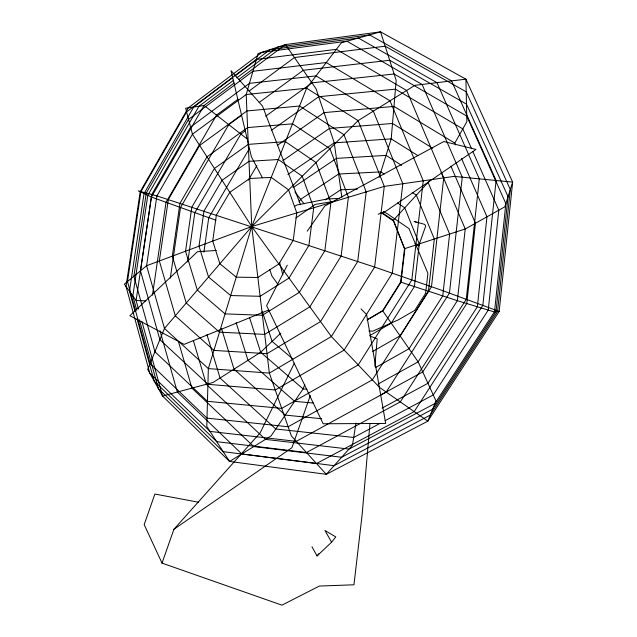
<?xml version="1.0" encoding="UTF-8"?>
<svg xmlns="http://www.w3.org/2000/svg" width="637" height="637" viewBox="0 0 637 637"><rect width="100%" height="100%" fill="white"/><g stroke="black" fill="none" stroke-linecap="round" stroke-linejoin="round"><path stroke-width="0.96" d="M369.938 423.693L362.158 514.513L353.949 584.79L319.352 586.056L281.936 605.15L162.029 563.124L144.177 524.625L154.895 494.041L198.577 502.243M374.843 366.442L377.208 338.796L370.041 336.121M367.557 319.559L382.606 310.713L400.633 282.064L404.519 248.693L393.292 220.322L381.945 212.543M203.888 252.212L208.737 217.735L249.481 148.437M187.796 261.934L194.795 212.79L240.85 134.049L245.643 130.601M170.31 278.146L180.486 207.59L228.755 124.645L241.574 115.289M152.458 295.218L166.026 202.335L216.508 115.122L237.983 99.253M355.995 423.111L352.452 445.247L326.311 474.326L229.559 461.443L162.531 396.023L147.68 369.396L164.481 328.437L251.742 226.541L358.129 120.624L414.918 85.326L465.918 79.163L512.65 182.126L499.169 311.445L427.849 421.153L326.311 474.326L291.364 435.931L269.355 373.107L251.742 226.541L246.208 94.539L258.009 53.627L285.48 44.558L380.544 31.85L465.918 79.163L466.865 121.651L454.802 143.078L455.598 144.894M379.158 177.373L391.198 138.874L396.19 80.445L380.544 31.85L341.392 42.767L306.628 88.209L278.329 159.521L249.011 161.328L222.042 180.295L203.959 211.118L199.007 246.193L208.538 276.991L230.666 295.552L260.127 296.285L289.023 278.05L308.897 245.396L313.715 207.781L302.249 176.258L278.329 159.521M162.029 563.124L173.909 529.275L260.207 432.794L294.334 363.178M310.307 395.505L291.897 447.723L173.909 529.275M416.001 244.831L418.692 245.85L425.731 225.928L424.648 224.367L414.082 221.421L416.773 222.456M304.836 384.501L303.101 388.928L271.02 435.995L229.559 461.443L206.786 426.448L208.347 368.608L251.742 226.541L278.21 159.823M287.279 265.215L266.624 305.68L323.15 423.772L385.68 423.43L366.609 314.543L361.036 308.921M248.303 180.191L256.854 165.724M299.103 201.873L300.624 199.341L338.605 174.02L380.878 171.886L384.175 174.052M307.249 231.175L324.83 206.006L443.87 141.502L475.982 149.424L385.552 211.404L378.147 214.239M331.582 542.214L335.771 536.911L324.974 530.517L331.582 542.214L317.043 555.95L311.963 546.745M317.043 555.95L318.898 553.625M393.292 220.322L430.063 180.239M280.726 333.191L260.668 352.261L213.053 382.463L162.531 396.023L141.916 321.51M232.632 77.754L193.704 107.024L144.034 193.56L129.478 291.284L134.996 311.326M235.021 75.962L269.977 49.678L358.384 38.029L436.974 82.659L479.311 178.862L466.26 299.318L400.307 401.907L306.485 452.541L216.676 441.648L154.154 380.998L137.09 318.962M233.675 80.214L198.983 106.244L147.776 195.32L132.838 295.958L136.788 310.283M236.829 77.849L277.828 47.082L369.587 34.908L451.577 80.899L496.104 180.502L482.83 305.426L414.185 411.606L316.485 463.537L223.189 451.649L158.39 388.602L139.423 319.83M234.129 83.001L204.111 105.479L151.407 197.024L136.103 300.497L138.476 309.096M238.875 79.45L285.48 44.558L316.04 88.774L334.242 142.839L341.854 197.231M249.115 91.027L294.445 57.529L385.162 46.206L466.204 91.816L510.309 189.523L497.569 311.541L430.278 415.085L334.083 465.679L241.797 453.934L177.341 392.042L159.998 330.77M259.203 102.438L303.268 70.293L389.693 60.252L466.475 104.11L508.047 196.674L496.016 311.636L432.634 409.209L341.647 457.262L253.781 446.577L191.928 388.132L178.464 341.575M265.613 116.221L311.947 82.85L394.112 73.996L466.746 116.069L505.85 203.601L494.519 311.732L434.912 403.524L349.012 449.077L265.51 439.379L206.284 384.278L193.322 340.397M271.29 130.442L318.715 96.728L395.45 89.148L462.804 128.865L471.603 148.747M295.902 218.013L315.156 204.421L334.656 201.244M277.382 145.347L324.066 112.614L393.977 106.411L454.802 143.078M282.804 160.675L329.401 128.443L392.519 123.474L432.722 148.238M287.86 174.522L334.242 142.839L391.198 138.874L418.095 155.746M292.972 187.7L336.416 158.382L386.03 155.396L401.7 165.453M294.334 206.635L296.762 205.018L327.529 198.895L339.354 198.473M325.411 199.907L340.811 189.77L357.301 189.093M366.968 320.093L383.187 310.561L400.999 282.247L404.845 249.266L393.746 221.222L380.918 212.424M369.882 335.556L391.261 323.166L414.392 286.578L419.289 243.891L404.766 207.821L397.504 202.956M372.764 351.425L400.076 335.834L428.43 291.189L434.323 239.01L416.359 195.177L412.235 192.47M375.711 367.461L409.034 348.726L442.755 295.887L449.634 234.034L428.088 182.389M378.123 384.015L418.151 361.84L457.374 300.688L465.225 228.97L441.115 172.205M380.249 395.227L422.761 371.936L466.762 303.546L475.457 223.253L450.861 166.074M382.096 408.102L427.945 383.283L477.352 306.763L486.971 216.811L461.554 158.549M379.931 423.454L353.694 437.476L275.789 428.996L220.052 378.02L206.937 334.544M385.17 420.643L433.264 394.94L488.253 310.084L498.795 210.194L472.805 151.463M268.782 309.964L184.125 344.378L129.892 315.713L197.462 251.719L216.301 250.452M404.519 248.693L465.225 228.97L504.83 206.826L512.65 182.126L454.038 176.385L384.286 186.41L251.742 226.541L146.598 265.725L124.35 284.142L136.103 300.497L145.785 300.863M368.871 330.993L372.741 331.16L398.428 319.83L414.767 310.37L425.635 293.259L427.897 273.265L408.97 228.579L386.77 213.395L383.331 211.707M307.002 389.247L303.101 388.928L260.668 352.261L249.585 317.752M313.316 403.038L294.636 401.35L247.976 360.311L236.128 322.68M321.693 418.724L285.265 415.101L234.034 369.157L221.533 328.612M414.894 243.756L417.522 244.536L418.692 245.85M400.633 282.064L457.374 300.688L493.826 311.78L499.169 311.445L441.353 290.146L374.62 267.078L156.885 195.925L138.309 190.869L151.407 197.024L215.943 220.243M246.567 138.5L204.111 105.479L185.638 108.226L192.454 134.224L251.742 226.541L331.359 336.543L379.429 387.32L427.849 421.153L435.979 400.88L418.151 361.84L382.606 310.713M292.964 359.093L272.095 341.4L262.285 311.413M294.979 191.944L304.056 203.832M278.074 284.564L271.88 275.901L269.754 269.578M262.356 177.699L251.376 156.726L231.04 70.675L262.46 106.005L300.521 204.74M279.611 262.516L282.844 274.858M462.255 177.19L449.451 293.124L386.221 392.066L296.293 441.345L210.019 431.408L149.799 373.194L126.03 286.475L140.18 191.753L188.281 107.836L261.918 52.338L346.942 41.222L422.108 84.458L462.255 177.19M443.75 177.866L431.48 286.73L372.35 379.843L288.155 426.766L207.009 418.119L150.069 363.568L127.496 281.538L140.92 191.586L186.601 111.905L256.329 59.456L336.376 49.32L406.629 90.478L443.75 177.866M423.247 180.812L411.828 279.938L358.225 364.921L281.721 408.397L207.463 401.318L154.926 351.735L133.897 276.235L146.263 193.035L188.568 119.39L252.913 71.288L326.271 62.537L390.011 100.805L423.247 180.812M402.823 183.743L392.304 273.193L344.147 350.055L275.264 389.963L207.925 384.302L159.879 339.656L140.466 270.797L151.749 194.532L190.574 127.058L249.441 83.343L316.048 75.891L373.354 111.164L402.823 183.743M384.286 186.41L374.62 267.078L331.359 336.543L269.355 373.107L208.347 368.608L164.481 328.437L146.598 265.725L156.885 195.925L192.454 134.224L246.208 94.539L306.628 88.209L358.129 120.624L384.286 186.41M366.195 191.888L357.707 261.496L320.522 321.566L267.022 353.67L213.913 350.406L175.302 315.801L159.346 260.971L168.295 199.612L199.66 145.435L246.901 110.965L299.565 106.005L343.972 134.725L366.195 191.888M348.407 197.271L341.121 256.026L309.853 306.827L264.705 334.393L219.478 332.164L186.243 303.021L172.324 256.138L179.937 203.37L206.985 156.845L247.594 127.575L292.494 123.825L329.934 148.692L348.407 197.271M330.922 202.566L324.854 250.66L299.358 292.327L262.404 315.267L225.068 313.882L197.327 290.082L185.542 251.209L191.825 207.208L214.446 168.463L248.295 144.36L285.416 141.661L316.032 162.539L330.922 202.566M296.786 212.901L293.235 240.229L278.855 263.997L257.858 277.461L236.279 277.175L219.884 263.734L212.726 241.081L216.357 215.123L229.774 192.334L249.728 178.487L271.243 177.397L288.593 189.858L296.786 212.901"/></g></svg>
